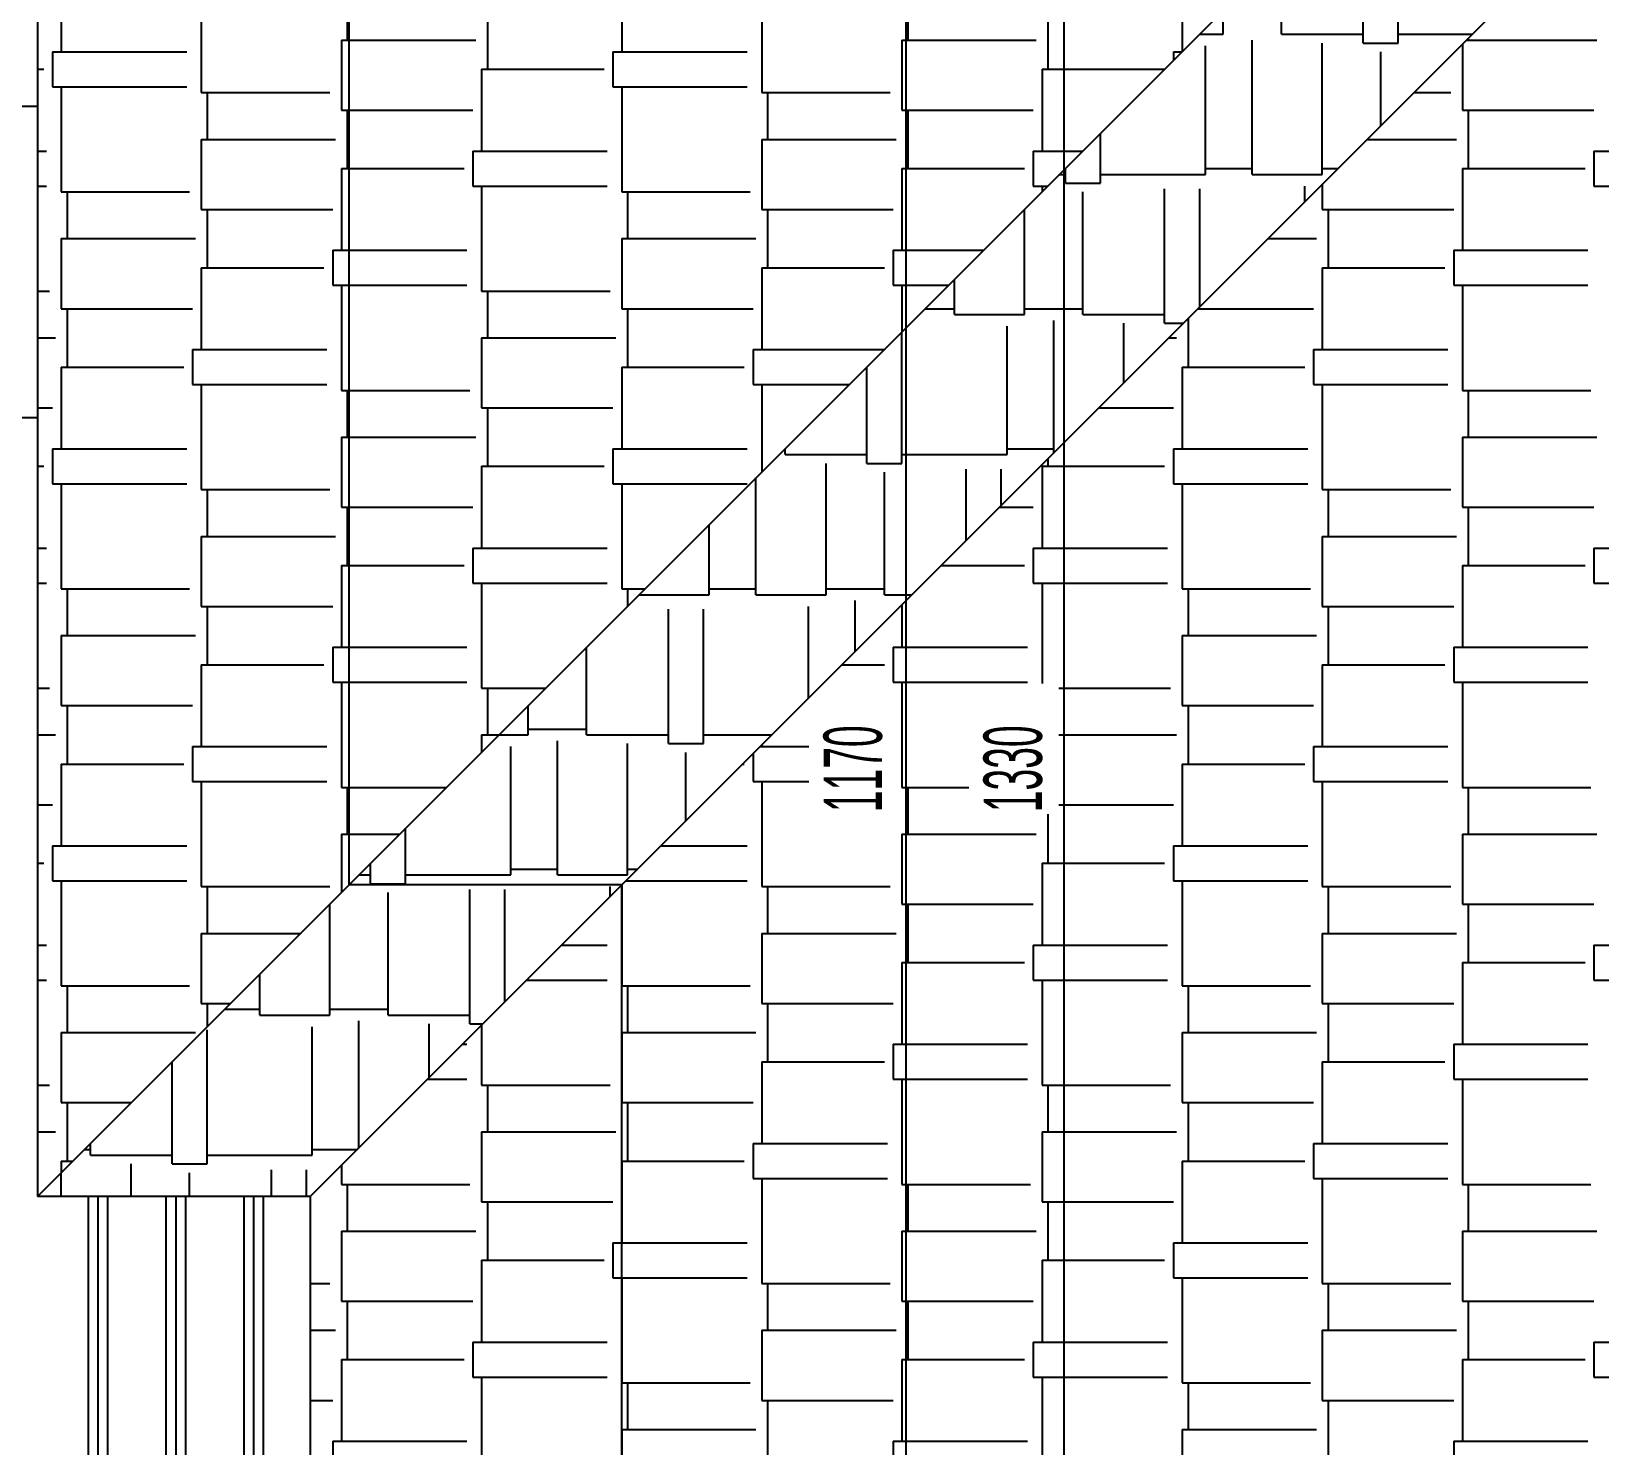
# Model space of a CAD drawing. Extents: x 3907.4 to 3911.57, y -3054.42 to -3053.7.
# Drawn here: x 3909.0249 to 3909.1055, y -3054.1948 to -3054.1222 of the extents above; entities that cross this region are included whole.
import ezdxf

# ---------------------------------------------------------------- set-up
doc = ezdxf.new("R2010")
doc.units = 0
doc.header["$LTSCALE"] = 2
doc.header["$MEASUREMENT"] = 0
doc.linetypes.add('ACAD_ISO03W100', pattern=[30, 12, -18])
doc.linetypes.add('ACAD_ISO07W100', pattern=[3.5, 0.5, -3])
for name, color, linetype in [('MB', 11, 'CONTINUOUS'), ('OLÇÜ', 6, 'CONTINUOUS'), ('TARAMA', 9, 'CONTINUOUS'), ('ÇATI', 7, 'CONTINUOUS')]:
    doc.layers.add(name, color=color, linetype=linetype)
doc.styles.add('ÖLÇÜ', font='stylu.ttf', dxfattribs={"width": 0.5})

msp = doc.modelspace()

# ---------------------------------------------------------------- linework, layer by layer
at = {"layer": 'MB', "color": 7, "linetype": 'ACAD_ISO03W100', "ltscale": 0.5}
for p, q in [((3909.041248, -3054.04203), (3909.041248, -3054.16603)), ((3909.055248, -3054.16603), (3909.041248, -3054.16603)), ((3909.055248, -3054.16603), (3909.055248, -3054.27603))]:
    msp.add_line(p, q, dxfattribs=at)
at = {"layer": 'MB', "color": 3}
msp.add_line((3909.025248, -3054.12603), (3908.915248, -3054.12603), dxfattribs=at)
at = {"layer": 'MB', "color": 2, "linetype": 'ACAD_ISO07W100', "ltscale": 5}
msp.add_line((3909.025248, -3054.14203), (3908.931248, -3054.14203), dxfattribs=at)
at = {"layer": 'OLÇÜ', "color": 6}
for p, q in [((3909.077975, -3054.02603), (3909.077975, -3054.29203)), ((3909.069861, -3054.04203), (3909.069861, -3054.27603))]:
    msp.add_line(p, q, dxfattribs=at)
at = {"layer": 'TARAMA', "color": 6}
for p, q in [((3909.093363, -3054.122765), (3909.093363, -3054.115865)), ((3909.095163, -3054.122765), (3909.095163, -3054.115865)), ((3909.089163, -3054.122315), (3909.089163, -3054.118114)), ((3909.026463, -3054.119015), (3909.026463, -3054.123215)), ((3909.055263, -3054.119015), (3909.055263, -3054.123215)), ((3909.084063, -3054.119015), (3909.084063, -3054.123214)), ((3909.033663, -3054.119915), (3909.033663, -3054.125315)), ((3909.041163, -3054.120215), (3909.041163, -3054.122615)), ((3909.062463, -3054.119915), (3909.062463, -3054.125315)), ((3909.069963, -3054.120215), (3909.069963, -3054.122615)), ((3909.048363, -3054.121115), (3909.048363, -3054.124115)), ((3909.077163, -3054.121115), (3909.077163, -3054.124115)), ((3909.086163, -3054.122315), (3909.086163, -3054.121114)), ((3909.084962, -3054.122315), (3909.086163, -3054.122315)), ((3909.089163, -3054.122315), (3909.093363, -3054.122315)), ((3909.095163, -3054.122315), (3909.098962, -3054.122315)), ((3909.040863, -3054.122615), (3909.040863, -3054.126215)), ((3909.040863, -3054.122615), (3909.041248, -3054.122615)), ((3909.041248, -3054.122615), (3909.047763, -3054.122615)), ((3909.069663, -3054.122615), (3909.069663, -3054.126215)), ((3909.069663, -3054.122615), (3909.076563, -3054.122615)), ((3909.085263, -3054.129515), (3909.085263, -3054.122915)), ((3909.087663, -3054.129515), (3909.087663, -3054.122615)), ((3909.091263, -3054.129515), (3909.091263, -3054.122765)), ((3909.093363, -3054.122765), (3909.095163, -3054.122765)), ((3909.098463, -3054.122814), (3909.098463, -3054.126215)), ((3909.098662, -3054.122615), (3909.105363, -3054.122615)), ((3909.098763, -3054.122514), (3909.098763, -3054.122615)), ((3909.026013, -3054.123215), (3909.026013, -3054.125015)), ((3909.026013, -3054.123215), (3909.032913, -3054.123215)), ((3909.054813, -3054.123215), (3909.054813, -3054.125015)), ((3909.054813, -3054.123215), (3909.061713, -3054.123215)), ((3909.083613, -3054.123215), (3909.083613, -3054.123664)), ((3909.083613, -3054.123215), (3909.084062, -3054.123215)), ((3909.094263, -3054.127014), (3909.094263, -3054.123215)), ((3909.025248, -3054.124115), (3909.025563, -3054.124115)), ((3909.048063, -3054.124115), (3909.048063, -3054.128315)), ((3909.048063, -3054.124115), (3909.054363, -3054.124115)), ((3909.076863, -3054.124115), (3909.076863, -3054.128315)), ((3909.076863, -3054.124115), (3909.083162, -3054.124115)), ((3909.026013, -3054.125015), (3909.032913, -3054.125015)), ((3909.026463, -3054.125015), (3909.026463, -3054.130415)), ((3909.033663, -3054.125315), (3909.040263, -3054.125315)), ((3909.033963, -3054.125315), (3909.033963, -3054.127715)), ((3909.054813, -3054.125015), (3909.061713, -3054.125015)), ((3909.055263, -3054.125015), (3909.055263, -3054.130415)), ((3909.062463, -3054.125315), (3909.069063, -3054.125315)), ((3909.062763, -3054.125315), (3909.062763, -3054.127715)), ((3909.095962, -3054.125315), (3909.097863, -3054.125315)), ((3909.040863, -3054.126215), (3909.041248, -3054.126215)), ((3909.041163, -3054.126215), (3909.041163, -3054.129215)), ((3909.041248, -3054.126215), (3909.047613, -3054.126215)), ((3909.069663, -3054.126215), (3909.076413, -3054.126215)), ((3909.069963, -3054.126215), (3909.069963, -3054.129215)), ((3909.098463, -3054.126215), (3909.105213, -3054.126215)), ((3909.098763, -3054.126215), (3909.098763, -3054.129215)), ((3909.033663, -3054.127715), (3909.033663, -3054.131315)), ((3909.033663, -3054.127715), (3909.040563, -3054.127715)), ((3909.062463, -3054.127715), (3909.062463, -3054.131315)), ((3909.062463, -3054.127715), (3909.069363, -3054.127715)), ((3909.079863, -3054.129965), (3909.079863, -3054.127414)), ((3909.093562, -3054.127715), (3909.098163, -3054.127715)), ((3909.025248, -3054.128315), (3909.025713, -3054.128315)), ((3909.047613, -3054.128315), (3909.047613, -3054.130115)), ((3909.047613, -3054.128315), (3909.054513, -3054.128315)), ((3909.076413, -3054.128315), (3909.076413, -3054.130115)), ((3909.076413, -3054.128315), (3909.078962, -3054.128315)), ((3909.105213, -3054.128315), (3909.105213, -3054.130115)), ((3909.105213, -3054.128315), (3909.112113, -3054.128315)), ((3909.040863, -3054.129215), (3909.040863, -3054.133415)), ((3909.040863, -3054.129215), (3909.041248, -3054.129215)), ((3909.041248, -3054.129215), (3909.047163, -3054.129215)), ((3909.069663, -3054.129215), (3909.069663, -3054.133415)), ((3909.069663, -3054.129215), (3909.075963, -3054.129215)), ((3909.077762, -3054.129515), (3909.078063, -3054.129515)), ((3909.078063, -3054.129965), (3909.078063, -3054.129214)), ((3909.079863, -3054.129515), (3909.085263, -3054.129515)), ((3909.085263, -3054.129215), (3909.087663, -3054.129215)), ((3909.087663, -3054.129515), (3909.091263, -3054.129515)), ((3909.091263, -3054.129215), (3909.092062, -3054.129215)), ((3909.098463, -3054.129215), (3909.098463, -3054.133415)), ((3909.098463, -3054.129215), (3909.104763, -3054.129215)), ((3909.025248, -3054.130115), (3909.025713, -3054.130115)), ((3909.047613, -3054.130115), (3909.054513, -3054.130115)), ((3909.048063, -3054.130115), (3909.048063, -3054.135515)), ((3909.076413, -3054.130115), (3909.077162, -3054.130115)), ((3909.076863, -3054.130115), (3909.076863, -3054.130414)), ((3909.078063, -3054.129965), (3909.079863, -3054.129965)), ((3909.083163, -3054.137165), (3909.083163, -3054.130265)), ((3909.084963, -3054.136314), (3909.084963, -3054.130265)), ((3909.090363, -3054.130914), (3909.090363, -3054.130115)), ((3909.091263, -3054.130014), (3909.091263, -3054.131315)), ((3909.105213, -3054.130115), (3909.112113, -3054.130115)), ((3909.026463, -3054.130415), (3909.033063, -3054.130415)), ((3909.026763, -3054.130415), (3909.026763, -3054.132815)), ((3909.055263, -3054.130415), (3909.061863, -3054.130415)), ((3909.055563, -3054.130415), (3909.055563, -3054.132815)), ((3909.078963, -3054.136715), (3909.078963, -3054.130415)), ((3909.033663, -3054.131315), (3909.040413, -3054.131315)), ((3909.033963, -3054.131315), (3909.033963, -3054.134315)), ((3909.062463, -3054.131315), (3909.069213, -3054.131315)), ((3909.062763, -3054.131315), (3909.062763, -3054.134315)), ((3909.075963, -3054.136715), (3909.075963, -3054.131314)), ((3909.091263, -3054.131315), (3909.098013, -3054.131315)), ((3909.091563, -3054.131315), (3909.091563, -3054.134315)), ((3909.026463, -3054.132815), (3909.026463, -3054.136415)), ((3909.026463, -3054.132815), (3909.033363, -3054.132815)), ((3909.040413, -3054.133415), (3909.040413, -3054.135215)), ((3909.040413, -3054.133415), (3909.041248, -3054.133415)), ((3909.041248, -3054.133415), (3909.047313, -3054.133415)), ((3909.055263, -3054.132815), (3909.055263, -3054.136415)), ((3909.055263, -3054.132815), (3909.062163, -3054.132815)), ((3909.069213, -3054.133415), (3909.069213, -3054.135215)), ((3909.069213, -3054.133415), (3909.073862, -3054.133415)), ((3909.088462, -3054.132815), (3909.090963, -3054.132815)), ((3909.098013, -3054.133415), (3909.098013, -3054.135215)), ((3909.098013, -3054.133415), (3909.104913, -3054.133415)), ((3909.033663, -3054.134315), (3909.033663, -3054.138515)), ((3909.033663, -3054.134315), (3909.039963, -3054.134315)), ((3909.062463, -3054.134315), (3909.062463, -3054.138515)), ((3909.062463, -3054.134315), (3909.068763, -3054.134315)), ((3909.091263, -3054.134315), (3909.091263, -3054.138515)), ((3909.091263, -3054.134315), (3909.097563, -3054.134315)), ((3909.072363, -3054.136715), (3909.072363, -3054.134914)), ((3909.025248, -3054.135515), (3909.025863, -3054.135515)), ((3909.040413, -3054.135215), (3909.041248, -3054.135215)), ((3909.040863, -3054.135215), (3909.040863, -3054.140615)), ((3909.041248, -3054.135215), (3909.047313, -3054.135215)), ((3909.048063, -3054.135515), (3909.054663, -3054.135515)), ((3909.048363, -3054.135515), (3909.048363, -3054.137915)), ((3909.069213, -3054.135215), (3909.072062, -3054.135215)), ((3909.069663, -3054.135215), (3909.069663, -3054.137614)), ((3909.098013, -3054.135215), (3909.104913, -3054.135215)), ((3909.098463, -3054.135215), (3909.098463, -3054.140615)), ((3909.026463, -3054.136415), (3909.033213, -3054.136415)), ((3909.026763, -3054.136415), (3909.026763, -3054.139415)), ((3909.055263, -3054.136415), (3909.062013, -3054.136415)), ((3909.055563, -3054.136415), (3909.055563, -3054.139415)), ((3909.070862, -3054.136415), (3909.072363, -3054.136415)), ((3909.072363, -3054.136715), (3909.075963, -3054.136715)), ((3909.075963, -3054.136415), (3909.078963, -3054.136415)), ((3909.078963, -3054.136715), (3909.083163, -3054.136715)), ((3909.084862, -3054.136415), (3909.090813, -3054.136415)), ((3909.069663, -3054.144365), (3909.069663, -3054.137614)), ((3909.075063, -3054.143915), (3909.075063, -3054.137315)), ((3909.077463, -3054.143814), (3909.077463, -3054.137015)), ((3909.081063, -3054.140214), (3909.081063, -3054.137165)), ((3909.083163, -3054.137165), (3909.084112, -3054.137165)), ((3909.084363, -3054.136914), (3909.084363, -3054.139415)), ((3909.025248, -3054.137915), (3909.026163, -3054.137915)), ((3909.048063, -3054.137915), (3909.048063, -3054.141515)), ((3909.048063, -3054.137915), (3909.054963, -3054.137915)), ((3909.083362, -3054.137915), (3909.083763, -3054.137915)), ((3909.033213, -3054.138515), (3909.033213, -3054.140315)), ((3909.033213, -3054.138515), (3909.040113, -3054.138515)), ((3909.062013, -3054.138515), (3909.062013, -3054.140315)), ((3909.062013, -3054.138515), (3909.068762, -3054.138515)), ((3909.090813, -3054.138515), (3909.090813, -3054.140315)), ((3909.090813, -3054.138515), (3909.097713, -3054.138515)), ((3909.026463, -3054.139415), (3909.026463, -3054.143615)), ((3909.026463, -3054.139415), (3909.032763, -3054.139415)), ((3909.055263, -3054.139415), (3909.055263, -3054.143615)), ((3909.055263, -3054.139415), (3909.061563, -3054.139415)), ((3909.067863, -3054.144365), (3909.067863, -3054.139414)), ((3909.084063, -3054.139415), (3909.084063, -3054.143615)), ((3909.084063, -3054.139415), (3909.090363, -3054.139415)), ((3909.033213, -3054.140315), (3909.040113, -3054.140315)), ((3909.033663, -3054.140315), (3909.033663, -3054.145715)), ((3909.040863, -3054.140615), (3909.041248, -3054.140615)), ((3909.041163, -3054.140615), (3909.041163, -3054.143015)), ((3909.041248, -3054.140615), (3909.047463, -3054.140615)), ((3909.062013, -3054.140315), (3909.066962, -3054.140315)), ((3909.062463, -3054.140315), (3909.062463, -3054.144814)), ((3909.090813, -3054.140315), (3909.097713, -3054.140315)), ((3909.091263, -3054.140315), (3909.091263, -3054.145715)), ((3909.098463, -3054.140615), (3909.105063, -3054.140615)), ((3909.098763, -3054.140615), (3909.098763, -3054.143015)), ((3909.025248, -3054.141515), (3909.026013, -3054.141515)), ((3909.048063, -3054.141515), (3909.054813, -3054.141515)), ((3909.048363, -3054.141515), (3909.048363, -3054.144515)), ((3909.079762, -3054.141515), (3909.083613, -3054.141515)), ((3909.040863, -3054.143015), (3909.040863, -3054.146615)), ((3909.040863, -3054.143015), (3909.041248, -3054.143015)), ((3909.041248, -3054.143015), (3909.047763, -3054.143015)), ((3909.098463, -3054.143015), (3909.098463, -3054.146615)), ((3909.098463, -3054.143015), (3909.105363, -3054.143015)), ((3909.026013, -3054.143615), (3909.026013, -3054.145415)), ((3909.026013, -3054.143615), (3909.032913, -3054.143615)), ((3909.054813, -3054.143615), (3909.054813, -3054.145415)), ((3909.054813, -3054.143615), (3909.061713, -3054.143615)), ((3909.063662, -3054.143615), (3909.063663, -3054.143615)), ((3909.063663, -3054.143915), (3909.063663, -3054.143614)), ((3909.063663, -3054.143915), (3909.067863, -3054.143915)), ((3909.069663, -3054.143915), (3909.075063, -3054.143915)), ((3909.075063, -3054.143615), (3909.077463, -3054.143615)), ((3909.083613, -3054.143615), (3909.083613, -3054.145415)), ((3909.083613, -3054.143615), (3909.090513, -3054.143615)), ((3909.025248, -3054.144515), (3909.025563, -3054.144515)), ((3909.048063, -3054.144515), (3909.048063, -3054.148715)), ((3909.048063, -3054.144515), (3909.054363, -3054.144515)), ((3909.065763, -3054.151115), (3909.065763, -3054.144365)), ((3909.067863, -3054.144365), (3909.069663, -3054.144365)), ((3909.068763, -3054.151115), (3909.068763, -3054.144815)), ((3909.072963, -3054.148314), (3909.072963, -3054.144665)), ((3909.074763, -3054.146514), (3909.074763, -3054.144665)), ((3909.076863, -3054.144515), (3909.076863, -3054.148715)), ((3909.076863, -3054.144515), (3909.083163, -3054.144515)), ((3909.077163, -3054.144114), (3909.077163, -3054.144515)), ((3909.026013, -3054.145415), (3909.032913, -3054.145415)), ((3909.026463, -3054.145415), (3909.026463, -3054.150815)), ((3909.054813, -3054.145415), (3909.061713, -3054.145415)), ((3909.055263, -3054.145415), (3909.055263, -3054.150815)), ((3909.062163, -3054.151115), (3909.062163, -3054.145114)), ((3909.083613, -3054.145415), (3909.090513, -3054.145415)), ((3909.084063, -3054.145415), (3909.084063, -3054.150815)), ((3909.033663, -3054.145715), (3909.040263, -3054.145715)), ((3909.033963, -3054.145715), (3909.033963, -3054.148115)), ((3909.091263, -3054.145715), (3909.097863, -3054.145715)), ((3909.091563, -3054.145715), (3909.091563, -3054.148115)), ((3909.040863, -3054.146615), (3909.041248, -3054.146615)), ((3909.041163, -3054.146615), (3909.041163, -3054.149615)), ((3909.041248, -3054.146615), (3909.047613, -3054.146615)), ((3909.074662, -3054.146615), (3909.076413, -3054.146615)), ((3909.098463, -3054.146615), (3909.105213, -3054.146615)), ((3909.098763, -3054.146615), (3909.098763, -3054.149615)), ((3909.059763, -3054.151115), (3909.059763, -3054.147514)), ((3909.025248, -3054.148715), (3909.025713, -3054.148715)), ((3909.033663, -3054.148115), (3909.033663, -3054.151715)), ((3909.033663, -3054.148115), (3909.040563, -3054.148115)), ((3909.047613, -3054.148715), (3909.047613, -3054.150515)), ((3909.047613, -3054.148715), (3909.054513, -3054.148715)), ((3909.076413, -3054.148715), (3909.076413, -3054.150515)), ((3909.076413, -3054.148715), (3909.083313, -3054.148715)), ((3909.091263, -3054.148115), (3909.091263, -3054.151715)), ((3909.091263, -3054.148115), (3909.098163, -3054.148115)), ((3909.105213, -3054.148715), (3909.105213, -3054.150515)), ((3909.105213, -3054.148715), (3909.112113, -3054.148715)), ((3909.040863, -3054.149615), (3909.040863, -3054.153815)), ((3909.040863, -3054.149615), (3909.041248, -3054.149615)), ((3909.041248, -3054.149615), (3909.047163, -3054.149615)), ((3909.071662, -3054.149615), (3909.075963, -3054.149615)), ((3909.098463, -3054.149615), (3909.098463, -3054.153815)), ((3909.098463, -3054.149615), (3909.104763, -3054.149615)), ((3909.025248, -3054.150515), (3909.025713, -3054.150515)), ((3909.047613, -3054.150515), (3909.054513, -3054.150515)), ((3909.048063, -3054.150515), (3909.048063, -3054.155915)), ((3909.076413, -3054.150515), (3909.083313, -3054.150515)), ((3909.076863, -3054.150515), (3909.076863, -3054.155672)), ((3909.105213, -3054.150515), (3909.112113, -3054.150515)), ((3909.026463, -3054.150815), (3909.033063, -3054.150815)), ((3909.026763, -3054.150815), (3909.026763, -3054.153215)), ((3909.055263, -3054.150815), (3909.056462, -3054.150815)), ((3909.055563, -3054.150815), (3909.055563, -3054.151714)), ((3909.056162, -3054.151115), (3909.059763, -3054.151115)), ((3909.059763, -3054.150815), (3909.062163, -3054.150815)), ((3909.062163, -3054.151115), (3909.065763, -3054.151115)), ((3909.065763, -3054.150815), (3909.068763, -3054.150815)), ((3909.068763, -3054.151115), (3909.070162, -3054.151115)), ((3909.084063, -3054.150815), (3909.090663, -3054.150815)), ((3909.084363, -3054.150815), (3909.084363, -3054.153215)), ((3909.033663, -3054.151715), (3909.040413, -3054.151715)), ((3909.033963, -3054.151715), (3909.033963, -3054.154715)), ((3909.057663, -3054.158765), (3909.057663, -3054.151865)), ((3909.059463, -3054.158765), (3909.059463, -3054.151865)), ((3909.064863, -3054.156414), (3909.064863, -3054.151715)), ((3909.067263, -3054.154014), (3909.067263, -3054.151415)), ((3909.069663, -3054.151614), (3909.069663, -3054.153815)), ((3909.091263, -3054.151715), (3909.098013, -3054.151715)), ((3909.091563, -3054.151715), (3909.091563, -3054.154715)), ((3909.026463, -3054.153215), (3909.026463, -3054.156815)), ((3909.026463, -3054.153215), (3909.033363, -3054.153215)), ((3909.084063, -3054.153215), (3909.084063, -3054.156815)), ((3909.084063, -3054.153215), (3909.090963, -3054.153215)), ((3909.040413, -3054.153815), (3909.040413, -3054.155615)), ((3909.040413, -3054.153815), (3909.041248, -3054.153815)), ((3909.041248, -3054.153815), (3909.047313, -3054.153815)), ((3909.053463, -3054.158315), (3909.053463, -3054.153814)), ((3909.069213, -3054.153815), (3909.069213, -3054.155615)), ((3909.069213, -3054.153815), (3909.076113, -3054.153815)), ((3909.098013, -3054.153815), (3909.098013, -3054.155615)), ((3909.098013, -3054.153815), (3909.104913, -3054.153815)), ((3909.033663, -3054.154715), (3909.033663, -3054.158915)), ((3909.033663, -3054.154715), (3909.039963, -3054.154715)), ((3909.066562, -3054.154715), (3909.068763, -3054.154715)), ((3909.091263, -3054.154715), (3909.091263, -3054.158915)), ((3909.091263, -3054.154715), (3909.097563, -3054.154715)), ((3909.025248, -3054.155915), (3909.025863, -3054.155915)), ((3909.040413, -3054.155615), (3909.041248, -3054.155615)), ((3909.040863, -3054.155615), (3909.040863, -3054.161015)), ((3909.041248, -3054.155615), (3909.047313, -3054.155615)), ((3909.048063, -3054.155915), (3909.051362, -3054.155915)), ((3909.048363, -3054.155915), (3909.048363, -3054.158315)), ((3909.069213, -3054.155615), (3909.076113, -3054.155615)), ((3909.069663, -3054.155615), (3909.069663, -3054.161015)), ((3909.077725, -3054.155915), (3909.083463, -3054.155915)), ((3909.098013, -3054.155615), (3909.104913, -3054.155615)), ((3909.098463, -3054.155615), (3909.098463, -3054.161015)), ((3909.026463, -3054.156815), (3909.033213, -3054.156815)), ((3909.026763, -3054.156815), (3909.026763, -3054.159815)), ((3909.050463, -3054.158315), (3909.050463, -3054.156814)), ((3909.084063, -3054.156815), (3909.090813, -3054.156815)), ((3909.084363, -3054.156815), (3909.084363, -3054.159815)), ((3909.025248, -3054.158315), (3909.026163, -3054.158315)), ((3909.048063, -3054.158315), (3909.048063, -3054.159214)), ((3909.048063, -3054.158315), (3909.048962, -3054.158315)), ((3909.048962, -3054.158315), (3909.050463, -3054.158315)), ((3909.050463, -3054.158015), (3909.053463, -3054.158015)), ((3909.053463, -3054.158315), (3909.057663, -3054.158315)), ((3909.059463, -3054.158315), (3909.062962, -3054.158315)), ((3909.077725, -3054.158315), (3909.083763, -3054.158315)), ((3909.033213, -3054.158915), (3909.033213, -3054.160715)), ((3909.033213, -3054.158915), (3909.040113, -3054.158915)), ((3909.049563, -3054.165515), (3909.049563, -3054.158915)), ((3909.051963, -3054.165515), (3909.051963, -3054.158615)), ((3909.055563, -3054.165515), (3909.055563, -3054.158765)), ((3909.057663, -3054.158765), (3909.059463, -3054.158765)), ((3909.058563, -3054.162714), (3909.058563, -3054.159215)), ((3909.062013, -3054.159264), (3909.062013, -3054.160715)), ((3909.062362, -3054.158915), (3909.064874, -3054.158915)), ((3909.062463, -3054.158814), (3909.062463, -3054.158915)), ((3909.090813, -3054.158915), (3909.090813, -3054.160715)), ((3909.090813, -3054.158915), (3909.097713, -3054.158915)), ((3909.026463, -3054.159815), (3909.026463, -3054.164015)), ((3909.026463, -3054.159815), (3909.032763, -3054.159815)), ((3909.061462, -3054.159815), (3909.061563, -3054.159815)), ((3909.084063, -3054.159815), (3909.084063, -3054.164015)), ((3909.084063, -3054.159815), (3909.090363, -3054.159815)), ((3909.033213, -3054.160715), (3909.040113, -3054.160715)), ((3909.033663, -3054.160715), (3909.033663, -3054.166115)), ((3909.062013, -3054.160715), (3909.064874, -3054.160715)), ((3909.062463, -3054.160715), (3909.062463, -3054.166115)), ((3909.090813, -3054.160715), (3909.097713, -3054.160715)), ((3909.091263, -3054.160715), (3909.091263, -3054.166115)), ((3909.040863, -3054.161015), (3909.041248, -3054.161015)), ((3909.041163, -3054.161015), (3909.041163, -3054.163415)), ((3909.041248, -3054.161015), (3909.046262, -3054.161015)), ((3909.069663, -3054.161015), (3909.073095, -3054.161015)), ((3909.069963, -3054.161015), (3909.069963, -3054.163415)), ((3909.098463, -3054.161015), (3909.105063, -3054.161015)), ((3909.098763, -3054.161015), (3909.098763, -3054.163415)), ((3909.025248, -3054.161915), (3909.026013, -3054.161915)), ((3909.077163, -3054.162388), (3909.077163, -3054.164915)), ((3909.077725, -3054.161915), (3909.083613, -3054.161915)), ((3909.040863, -3054.163415), (3909.040863, -3054.166414)), ((3909.040863, -3054.163415), (3909.041248, -3054.163415)), ((3909.041248, -3054.163415), (3909.043862, -3054.163415)), ((3909.044163, -3054.165965), (3909.044163, -3054.163114)), ((3909.069663, -3054.163415), (3909.069663, -3054.167015)), ((3909.069663, -3054.163415), (3909.076563, -3054.163415)), ((3909.098463, -3054.163415), (3909.098463, -3054.167015)), ((3909.098463, -3054.163415), (3909.105363, -3054.163415)), ((3909.026013, -3054.164015), (3909.026013, -3054.165815)), ((3909.026013, -3054.164015), (3909.032913, -3054.164015)), ((3909.057262, -3054.164015), (3909.061713, -3054.164015)), ((3909.083613, -3054.164015), (3909.083613, -3054.165815)), ((3909.083613, -3054.164015), (3909.090513, -3054.164015)), ((3909.025248, -3054.164915), (3909.025563, -3054.164915)), ((3909.042363, -3054.165965), (3909.042363, -3054.164914)), ((3909.076863, -3054.164915), (3909.076863, -3054.169115)), ((3909.076863, -3054.164915), (3909.083163, -3054.164915)), ((3909.026013, -3054.165815), (3909.032913, -3054.165815)), ((3909.026463, -3054.165815), (3909.026463, -3054.171215)), ((3909.041762, -3054.165515), (3909.042363, -3054.165515)), ((3909.044163, -3054.165515), (3909.049563, -3054.165515)), ((3909.049563, -3054.165215), (3909.051963, -3054.165215)), ((3909.051963, -3054.165515), (3909.055563, -3054.165515)), ((3909.055462, -3054.165815), (3909.061713, -3054.165815)), ((3909.055563, -3054.165215), (3909.056062, -3054.165215)), ((3909.083613, -3054.165815), (3909.090513, -3054.165815)), ((3909.084063, -3054.165815), (3909.084063, -3054.171215)), ((3909.033663, -3054.166115), (3909.040263, -3054.166115)), ((3909.033963, -3054.166115), (3909.033963, -3054.168515)), ((3909.042363, -3054.165965), (3909.044163, -3054.165965)), ((3909.043263, -3054.172715), (3909.043263, -3054.166415)), ((3909.047463, -3054.173165), (3909.047463, -3054.166265)), ((3909.049263, -3054.172014), (3909.049263, -3054.166265)), ((3909.054663, -3054.166614), (3909.054663, -3054.166115)), ((3909.055263, -3054.166014), (3909.055263, -3054.171215)), ((3909.062463, -3054.166115), (3909.069063, -3054.166115)), ((3909.062763, -3054.166115), (3909.062763, -3054.168515)), ((3909.091263, -3054.166115), (3909.097863, -3054.166115)), ((3909.091563, -3054.166115), (3909.091563, -3054.168515)), ((3909.040263, -3054.172715), (3909.040263, -3054.167014)), ((3909.069663, -3054.167015), (3909.076413, -3054.167015)), ((3909.069963, -3054.167015), (3909.069963, -3054.170015)), ((3909.098463, -3054.167015), (3909.105213, -3054.167015)), ((3909.098763, -3054.167015), (3909.098763, -3054.170015)), ((3909.033663, -3054.168515), (3909.033663, -3054.172115)), ((3909.033663, -3054.168515), (3909.038762, -3054.168515)), ((3909.062463, -3054.168515), (3909.062463, -3054.172115)), ((3909.062463, -3054.168515), (3909.069363, -3054.168515)), ((3909.091263, -3054.168515), (3909.091263, -3054.172115)), ((3909.091263, -3054.168515), (3909.098163, -3054.168515)), ((3909.025248, -3054.169115), (3909.025713, -3054.169115)), ((3909.052162, -3054.169115), (3909.054513, -3054.169115)), ((3909.076413, -3054.169115), (3909.076413, -3054.170915)), ((3909.076413, -3054.169115), (3909.083313, -3054.169115)), ((3909.105213, -3054.169115), (3909.105213, -3054.170915)), ((3909.105213, -3054.169115), (3909.112113, -3054.169115)), ((3909.036663, -3054.172715), (3909.036663, -3054.170614)), ((3909.069663, -3054.170015), (3909.069663, -3054.174215)), ((3909.069663, -3054.170015), (3909.075963, -3054.170015)), ((3909.098463, -3054.170015), (3909.098463, -3054.174215)), ((3909.098463, -3054.170015), (3909.104763, -3054.170015)), ((3909.025248, -3054.170915), (3909.025713, -3054.170915)), ((3909.026463, -3054.171215), (3909.033063, -3054.171215)), ((3909.026763, -3054.171215), (3909.026763, -3054.173615)), ((3909.050362, -3054.170915), (3909.054513, -3054.170915)), ((3909.055263, -3054.171215), (3909.061863, -3054.171215)), ((3909.055563, -3054.171215), (3909.055563, -3054.173615)), ((3909.076413, -3054.170915), (3909.083313, -3054.170915)), ((3909.076863, -3054.170915), (3909.076863, -3054.176315)), ((3909.084063, -3054.171215), (3909.090663, -3054.171215)), ((3909.084363, -3054.171215), (3909.084363, -3054.173615)), ((3909.105213, -3054.170915), (3909.112113, -3054.170915)), ((3909.033663, -3054.172115), (3909.035162, -3054.172115)), ((3909.033963, -3054.172115), (3909.033963, -3054.173314)), ((3909.062463, -3054.172115), (3909.069213, -3054.172115)), ((3909.062763, -3054.172115), (3909.062763, -3054.175115)), ((3909.091263, -3054.172115), (3909.098013, -3054.172115)), ((3909.091563, -3054.172115), (3909.091563, -3054.175115)), ((3909.034862, -3054.172415), (3909.036663, -3054.172415)), ((3909.036663, -3054.172715), (3909.040263, -3054.172715)), ((3909.040263, -3054.172415), (3909.043263, -3054.172415)), ((3909.041763, -3054.179514), (3909.041763, -3054.173015)), ((3909.043263, -3054.172715), (3909.047463, -3054.172715)), ((3909.026463, -3054.173615), (3909.026463, -3054.177215)), ((3909.026463, -3054.173615), (3909.033363, -3054.173615)), ((3909.033963, -3054.180365), (3909.033963, -3054.173465)), ((3909.039363, -3054.179915), (3909.039363, -3054.173315)), ((3909.045363, -3054.175914), (3909.045363, -3054.173165)), ((3909.047463, -3054.173165), (3909.048112, -3054.173165)), ((3909.048063, -3054.173214), (3909.048063, -3054.176315)), ((3909.055263, -3054.173615), (3909.055263, -3054.177215)), ((3909.055263, -3054.173615), (3909.062163, -3054.173615)), ((3909.084063, -3054.173615), (3909.084063, -3054.177215)), ((3909.084063, -3054.173615), (3909.090963, -3054.173615)), ((3909.047062, -3054.174215), (3909.047313, -3054.174215)), ((3909.069213, -3054.174215), (3909.069213, -3054.176015)), ((3909.069213, -3054.174215), (3909.076113, -3054.174215)), ((3909.098013, -3054.174215), (3909.098013, -3054.176015)), ((3909.098013, -3054.174215), (3909.104913, -3054.174215)), ((3909.032163, -3054.180365), (3909.032163, -3054.175114)), ((3909.062463, -3054.175115), (3909.062463, -3054.179315)), ((3909.062463, -3054.175115), (3909.068763, -3054.175115)), ((3909.091263, -3054.175115), (3909.091263, -3054.179315)), ((3909.091263, -3054.175115), (3909.097563, -3054.175115)), ((3909.045262, -3054.176015), (3909.047313, -3054.176015)), ((3909.069213, -3054.176015), (3909.076113, -3054.176015)), ((3909.069663, -3054.176015), (3909.069663, -3054.181415)), ((3909.098013, -3054.176015), (3909.104913, -3054.176015)), ((3909.098463, -3054.176015), (3909.098463, -3054.181415)), ((3909.025248, -3054.176315), (3909.025863, -3054.176315)), ((3909.048063, -3054.176315), (3909.054663, -3054.176315)), ((3909.048363, -3054.176315), (3909.048363, -3054.178715)), ((3909.076863, -3054.176315), (3909.083463, -3054.176315)), ((3909.077163, -3054.176315), (3909.077163, -3054.178715)), ((3909.026463, -3054.177215), (3909.030062, -3054.177215)), ((3909.026763, -3054.177215), (3909.026763, -3054.180215)), ((3909.055263, -3054.177215), (3909.062013, -3054.177215)), ((3909.055563, -3054.177215), (3909.055563, -3054.180215)), ((3909.084063, -3054.177215), (3909.090813, -3054.177215)), ((3909.084363, -3054.177215), (3909.084363, -3054.180215)), ((3909.025248, -3054.178715), (3909.026163, -3054.178715)), ((3909.048063, -3054.178715), (3909.048063, -3054.182315)), ((3909.048063, -3054.178715), (3909.054963, -3054.178715)), ((3909.076863, -3054.178715), (3909.076863, -3054.182315)), ((3909.076863, -3054.178715), (3909.083763, -3054.178715)), ((3909.027963, -3054.179915), (3909.027963, -3054.179314)), ((3909.062013, -3054.179315), (3909.062013, -3054.181115)), ((3909.062013, -3054.179315), (3909.068913, -3054.179315)), ((3909.090813, -3054.179315), (3909.090813, -3054.181115)), ((3909.090813, -3054.179315), (3909.097713, -3054.179315)), ((3909.026463, -3054.180215), (3909.026463, -3054.180814)), ((3909.026463, -3054.180215), (3909.027062, -3054.180215)), ((3909.027662, -3054.179615), (3909.027963, -3054.179615)), ((3909.027963, -3054.179915), (3909.032163, -3054.179915)), ((3909.033963, -3054.179915), (3909.039363, -3054.179915)), ((3909.039363, -3054.179615), (3909.041662, -3054.179615)), ((3909.055263, -3054.180215), (3909.055263, -3054.184415)), ((3909.055263, -3054.180215), (3909.061563, -3054.180215)), ((3909.084063, -3054.180215), (3909.084063, -3054.184415)), ((3909.084063, -3054.180215), (3909.090363, -3054.180215)), ((3909.026463, -3054.18203), (3909.026463, -3054.180814)), ((3909.030063, -3054.18203), (3909.030063, -3054.180365)), ((3909.032163, -3054.180365), (3909.033963, -3054.180365)), ((3909.033063, -3054.18203), (3909.033063, -3054.180815)), ((3909.037263, -3054.18203), (3909.037263, -3054.180665)), ((3909.039063, -3054.18203), (3909.039063, -3054.180665)), ((3909.040863, -3054.180414), (3909.040863, -3054.181415)), ((3909.062013, -3054.181115), (3909.068913, -3054.181115)), ((3909.062463, -3054.181115), (3909.062463, -3054.186515)), ((3909.090813, -3054.181115), (3909.097713, -3054.181115)), ((3909.091263, -3054.181115), (3909.091263, -3054.186515)), ((3909.040863, -3054.181415), (3909.047463, -3054.181415)), ((3909.041163, -3054.181415), (3909.041163, -3054.183815)), ((3909.069663, -3054.181415), (3909.076263, -3054.181415)), ((3909.069963, -3054.181415), (3909.069963, -3054.183815)), ((3909.098463, -3054.181415), (3909.105063, -3054.181415)), ((3909.098763, -3054.181415), (3909.098763, -3054.183815)), ((3909.048063, -3054.182315), (3909.054813, -3054.182315)), ((3909.048363, -3054.182315), (3909.048363, -3054.185315)), ((3909.076863, -3054.182315), (3909.083613, -3054.182315)), ((3909.077163, -3054.182315), (3909.077163, -3054.185315)), ((3909.040863, -3054.183815), (3909.040863, -3054.187415)), ((3909.040863, -3054.183815), (3909.047763, -3054.183815)), ((3909.069663, -3054.183815), (3909.069663, -3054.187415)), ((3909.069663, -3054.183815), (3909.076563, -3054.183815)), ((3909.098463, -3054.183815), (3909.098463, -3054.187415)), ((3909.098463, -3054.183815), (3909.105363, -3054.183815)), ((3909.054813, -3054.184415), (3909.054813, -3054.186215)), ((3909.054813, -3054.184415), (3909.055248, -3054.184415)), ((3909.055248, -3054.184415), (3909.061713, -3054.184415)), ((3909.083613, -3054.184415), (3909.083613, -3054.186215)), ((3909.083613, -3054.184415), (3909.090513, -3054.184415)), ((3909.048063, -3054.185315), (3909.048063, -3054.189515)), ((3909.048063, -3054.185315), (3909.054363, -3054.185315)), ((3909.076863, -3054.185315), (3909.076863, -3054.189515)), ((3909.076863, -3054.185315), (3909.083163, -3054.185315)), ((3909.039248, -3054.186515), (3909.040263, -3054.186515)), ((3909.054813, -3054.186215), (3909.055248, -3054.186215)), ((3909.055248, -3054.186215), (3909.061713, -3054.186215)), ((3909.055263, -3054.186215), (3909.055263, -3054.191615)), ((3909.062463, -3054.186515), (3909.069063, -3054.186515)), ((3909.062763, -3054.186515), (3909.062763, -3054.188915)), ((3909.083613, -3054.186215), (3909.090513, -3054.186215)), ((3909.084063, -3054.186215), (3909.084063, -3054.191615)), ((3909.091263, -3054.186515), (3909.097863, -3054.186515)), ((3909.091563, -3054.186515), (3909.091563, -3054.188915)), ((3909.040863, -3054.187415), (3909.047613, -3054.187415)), ((3909.041163, -3054.187415), (3909.041163, -3054.190415)), ((3909.069663, -3054.187415), (3909.076413, -3054.187415)), ((3909.069963, -3054.187415), (3909.069963, -3054.190415)), ((3909.098463, -3054.187415), (3909.105213, -3054.187415)), ((3909.098763, -3054.187415), (3909.098763, -3054.190415)), ((3909.039248, -3054.188915), (3909.040563, -3054.188915)), ((3909.062463, -3054.188915), (3909.062463, -3054.192515)), ((3909.062463, -3054.188915), (3909.069363, -3054.188915)), ((3909.091263, -3054.188915), (3909.091263, -3054.192515)), ((3909.091263, -3054.188915), (3909.098163, -3054.188915)), ((3909.047613, -3054.189515), (3909.047613, -3054.191315)), ((3909.047613, -3054.189515), (3909.054513, -3054.189515)), ((3909.076413, -3054.189515), (3909.076413, -3054.191315)), ((3909.076413, -3054.189515), (3909.083313, -3054.189515)), ((3909.105213, -3054.189515), (3909.105213, -3054.191315)), ((3909.105213, -3054.189515), (3909.110748, -3054.189515)), ((3909.040863, -3054.190415), (3909.040863, -3054.194615)), ((3909.040863, -3054.190415), (3909.047163, -3054.190415)), ((3909.069663, -3054.190415), (3909.069663, -3054.194615)), ((3909.069663, -3054.190415), (3909.075963, -3054.190415)), ((3909.098463, -3054.190415), (3909.098463, -3054.194615)), ((3909.098463, -3054.190415), (3909.104763, -3054.190415)), ((3909.047613, -3054.191315), (3909.054513, -3054.191315)), ((3909.048063, -3054.191315), (3909.048063, -3054.196715)), ((3909.055263, -3054.191615), (3909.061863, -3054.191615)), ((3909.055563, -3054.191615), (3909.055563, -3054.194015)), ((3909.076413, -3054.191315), (3909.083313, -3054.191315)), ((3909.076863, -3054.191315), (3909.076863, -3054.196715)), ((3909.084063, -3054.191615), (3909.090663, -3054.191615)), ((3909.084363, -3054.191615), (3909.084363, -3054.194015)), ((3909.105213, -3054.191315), (3909.110748, -3054.191315)), ((3909.039248, -3054.192515), (3909.040413, -3054.192515)), ((3909.062463, -3054.192515), (3909.069213, -3054.192515)), ((3909.062763, -3054.192515), (3909.062763, -3054.195515)), ((3909.091263, -3054.192515), (3909.098013, -3054.192515)), ((3909.091563, -3054.192515), (3909.091563, -3054.195515)), ((3909.055263, -3054.194015), (3909.055263, -3054.197615)), ((3909.055263, -3054.194015), (3909.062163, -3054.194015)), ((3909.084063, -3054.194015), (3909.084063, -3054.197615)), ((3909.084063, -3054.194015), (3909.090963, -3054.194015)), ((3909.040413, -3054.194615), (3909.040413, -3054.196415)), ((3909.040413, -3054.194615), (3909.047313, -3054.194615)), ((3909.069213, -3054.194615), (3909.069213, -3054.196415)), ((3909.069213, -3054.194615), (3909.076113, -3054.194615)), ((3909.098013, -3054.194615), (3909.098013, -3054.196415)), ((3909.098013, -3054.194615), (3909.104913, -3054.194615))]:
    msp.add_line(p, q, dxfattribs=at)
at = {"layer": 'TARAMA'}
for p, q in [((3909.027863, -3054.20903), (3909.027863, -3054.18203)), ((3909.028363, -3054.20903), (3909.028363, -3054.18203)), ((3909.028863, -3054.20903), (3909.028863, -3054.18203)), ((3909.031863, -3054.20903), (3909.031863, -3054.18203)), ((3909.032363, -3054.20903), (3909.032363, -3054.18203)), ((3909.032863, -3054.20903), (3909.032863, -3054.18203)), ((3909.035863, -3054.20903), (3909.035863, -3054.18203)), ((3909.036363, -3054.20903), (3909.036363, -3054.18203)), ((3909.036863, -3054.20903), (3909.036863, -3054.18203))]:
    msp.add_line(p, q, dxfattribs=at)
at = {"layer": 'ÇATI', "ltscale": 0.5}
for p, q in [((3909.025248, -3054.02603), (3909.025248, -3054.18203)), ((3909.039248, -3054.18203), (3909.025248, -3054.18203)), ((3909.039248, -3054.18203), (3909.039248, -3054.29203))]:
    msp.add_line(p, q, dxfattribs=at)
at = {"layer": 'ÇATI', "color": 7}
for p, q in [((3909.103248, -3054.10403), (3909.025248, -3054.18203)), ((3909.039248, -3054.18203), (3909.117248, -3054.10403))]:
    msp.add_line(p, q, dxfattribs=at)

# ---------------------------------------------------------------- texts
at = {"layer": 'OLÇÜ', "color": 62, "style": 'ÖLÇÜ', "width": 0.5}
for s, p in [('1170', (3909.068635, -3054.16229)), ('1330', (3909.076856, -3054.16229))]:
    msp.add_text(s, height=0.003, rotation=90, dxfattribs=at).set_placement(p)

doc.saveas('drawing.dxf')
